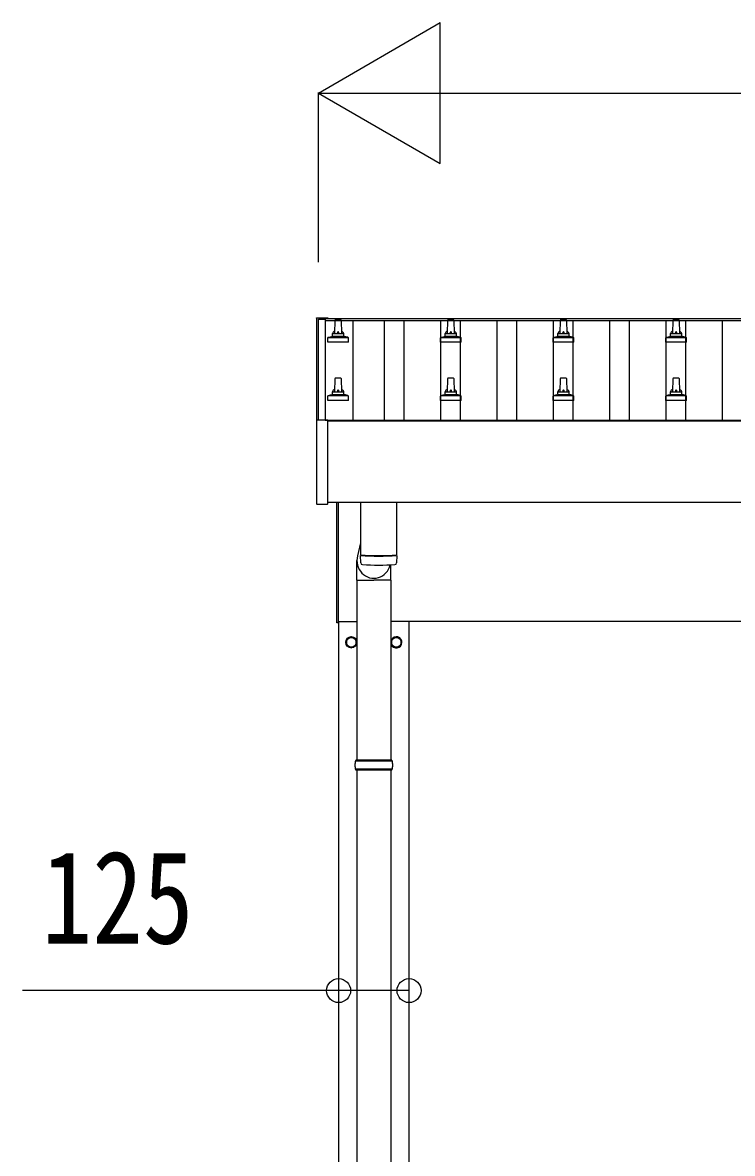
# Model space of a CAD drawing. Units: millimetres, scale not verified. Extents: x -21025 to 21025, y -14850 to 14850.
# Drawn here: x -18658 to -17398, y -2366 to -360 of the extents above; entities that cross this region are included whole.
import ezdxf
from ezdxf.enums import TextEntityAlignment as Align

# ---------------------------------------------------------------- set-up
doc = ezdxf.new("R2010")
doc.units = ezdxf.units.MM
doc.header["$LTSCALE"] = 60
for name, color, linetype in [('0-5_YKK_13', 4, 'Continuous'), ('0-6_YKK_A1', 4, 'Continuous'), ('0-7_YKK_D', 6, 'Continuous')]:
    doc.layers.add(name, color=color, linetype=linetype)
doc.styles.add('ＭＳ ゴシック', font='')
doc.styles.get('ＭＳ ゴシック').set_extended_font_data('MS Gothic')

msp = doc.modelspace()

# ---------------------------------------------------------------- linework, layer by layer
at = {"layer": '0-5_YKK_13'}
for p, q in [((-18136.7, -883.89), (-18136.7, -884.49)), ((-18136.7, -883.89), (-18136.7, -884.49)), ((-18136.7, -884.49), (-18136.7, -1065.16)), ((-18136.7, -884.49), (-18136.7, -1065.16)), ((-18135.7, -883.37), (-18117.7, -883.37)), ((-18135.7, -883.37), (-18117.7, -883.37)), ((-18116.7, -884.55), (-18116.7, -883.89)), ((-18116.7, -884.55), (-18116.7, -883.89)), ((-18116.7, -884.55), (-18116.7, -884.49)), ((-18116.7, -884.55), (-18116.7, -884.49)), ((-18104.4, -911.07), (-18103.67, -887.55)), ((-18102.68, -886.57), (-18094.13, -886.57)), ((-18093.13, -887.55), (-18092.4, -911.07)), ((-17904.4, -911.07), (-17903.67, -887.55)), ((-17902.68, -886.57), (-17894.13, -886.57)), ((-17893.13, -887.55), (-17892.4, -911.07)), ((-17704.4, -911.07), (-17703.67, -887.55)), ((-17702.68, -886.57), (-17694.13, -886.57)), ((-17693.13, -887.55), (-17692.4, -911.07)), ((-17504.4, -911.07), (-17503.67, -887.55)), ((-17502.68, -886.57), (-17494.13, -886.57)), ((-17493.13, -887.55), (-17492.4, -911.07)), ((-18116.65, -926.57), (-18116.65, -918.86)), ((-18116.27, -918.07), (-18080.53, -918.07)), ((-18115.89, -917.89), (-18109.17, -916.26)), ((-18108.78, -916.07), (-18088.02, -916.07)), ((-18108.4, -915.29), (-18108.4, -911.07)), ((-18107.4, -911.07), (-18089.4, -911.07)), ((-18088.4, -915.29), (-18088.4, -911.07)), ((-18080.92, -917.89), (-18087.64, -916.26)), ((-18080.15, -926.57), (-18080.15, -918.86)), ((-17916.65, -926.57), (-17916.65, -918.86)), ((-17916.27, -918.07), (-17880.53, -918.07)), ((-17915.89, -917.89), (-17909.17, -916.26)), ((-17908.78, -916.07), (-17888.02, -916.07)), ((-17908.4, -915.29), (-17908.4, -911.07)), ((-17907.4, -911.07), (-17889.4, -911.07)), ((-17888.4, -915.29), (-17888.4, -911.07)), ((-17880.92, -917.89), (-17887.64, -916.26)), ((-17880.15, -926.57), (-17880.15, -918.86)), ((-17716.65, -926.57), (-17716.65, -918.86)), ((-17716.27, -918.07), (-17680.53, -918.07)), ((-17715.89, -917.89), (-17709.17, -916.26)), ((-17708.78, -916.07), (-17688.02, -916.07)), ((-17708.4, -915.29), (-17708.4, -911.07)), ((-17707.4, -911.07), (-17689.4, -911.07)), ((-17688.4, -915.29), (-17688.4, -911.07)), ((-17680.92, -917.89), (-17687.64, -916.26)), ((-17680.15, -926.57), (-17680.15, -918.86)), ((-17516.65, -926.57), (-17516.65, -918.86)), ((-17516.27, -918.07), (-17480.53, -918.07)), ((-17515.89, -917.89), (-17509.17, -916.26)), ((-17508.78, -916.07), (-17488.02, -916.07)), ((-17508.4, -915.29), (-17508.4, -911.07)), ((-17507.4, -911.07), (-17489.4, -911.07)), ((-17488.4, -915.29), (-17488.4, -911.07)), ((-17480.92, -917.89), (-17487.64, -916.26)), ((-17480.15, -926.57), (-17480.15, -918.86)), ((-18080.15, -926.57), (-18116.65, -926.57)), ((-17880.15, -926.57), (-17916.65, -926.57)), ((-17680.15, -926.57), (-17716.65, -926.57)), ((-17480.15, -926.57), (-17516.65, -926.57)), ((-18104.4, -1014.41), (-18103.67, -990.88)), ((-18102.68, -989.91), (-18094.13, -989.91)), ((-18093.13, -990.88), (-18092.4, -1014.41)), ((-17904.4, -1014.41), (-17903.67, -990.88)), ((-17902.68, -989.91), (-17894.13, -989.91)), ((-17893.13, -990.88), (-17892.4, -1014.41)), ((-17704.4, -1014.41), (-17703.67, -990.88)), ((-17702.68, -989.91), (-17694.13, -989.91)), ((-17693.13, -990.88), (-17692.4, -1014.41)), ((-17504.4, -1014.41), (-17503.67, -990.88)), ((-17502.68, -989.91), (-17494.13, -989.91)), ((-17493.13, -990.88), (-17492.4, -1014.41)), ((-18116.65, -1029.91), (-18116.65, -1022.19)), ((-18116.27, -1021.41), (-18080.53, -1021.41)), ((-18115.89, -1021.22), (-18109.17, -1019.59)), ((-18108.78, -1019.41), (-18088.02, -1019.41)), ((-18108.4, -1018.62), (-18108.4, -1014.41)), ((-18107.4, -1014.41), (-18089.4, -1014.41)), ((-18088.4, -1018.62), (-18088.4, -1014.41)), ((-18080.92, -1021.22), (-18087.64, -1019.59)), ((-18080.15, -1029.91), (-18080.15, -1022.19)), ((-17916.65, -1029.91), (-17916.65, -1022.19)), ((-17916.27, -1021.41), (-17880.53, -1021.41)), ((-17915.89, -1021.22), (-17909.17, -1019.59)), ((-17908.78, -1019.41), (-17888.02, -1019.41)), ((-17908.4, -1018.62), (-17908.4, -1014.41)), ((-17907.4, -1014.41), (-17889.4, -1014.41)), ((-17888.4, -1018.62), (-17888.4, -1014.41)), ((-17880.92, -1021.22), (-17887.64, -1019.59)), ((-17880.15, -1029.91), (-17880.15, -1022.19)), ((-17716.65, -1029.91), (-17716.65, -1022.19)), ((-17716.27, -1021.41), (-17680.53, -1021.41)), ((-17715.89, -1021.22), (-17709.17, -1019.59)), ((-17708.78, -1019.41), (-17688.02, -1019.41)), ((-17708.4, -1018.62), (-17708.4, -1014.41)), ((-17707.4, -1014.41), (-17689.4, -1014.41)), ((-17688.4, -1018.62), (-17688.4, -1014.41)), ((-17680.92, -1021.22), (-17687.64, -1019.59)), ((-17680.15, -1029.91), (-17680.15, -1022.19)), ((-17516.65, -1029.91), (-17516.65, -1022.19)), ((-17516.27, -1021.41), (-17480.53, -1021.41)), ((-17515.89, -1021.22), (-17509.17, -1019.59)), ((-17508.78, -1019.41), (-17488.02, -1019.41)), ((-17508.4, -1018.62), (-17508.4, -1014.41)), ((-17507.4, -1014.41), (-17489.4, -1014.41)), ((-17488.4, -1018.62), (-17488.4, -1014.41)), ((-17480.92, -1021.22), (-17487.64, -1019.59)), ((-17480.15, -1029.91), (-17480.15, -1022.19)), ((-18080.15, -1029.91), (-18116.65, -1029.91)), ((-17880.15, -1029.91), (-17916.65, -1029.91)), ((-17680.15, -1029.91), (-17716.65, -1029.91)), ((-17480.15, -1029.91), (-17516.65, -1029.91)), ((-18136.7, -1065.16), (-18136.7, -1213.16)), ((-18135.7, -1064.66), (-18136.2, -1064.66)), ((-18117.7, -1064.66), (-18135.7, -1064.66)), ((-18117.2, -1064.66), (-18117.7, -1064.66)), ((-18116.7, -1213.16), (-18116.7, -1065.16)), ((-18136.2, -1213.66), (-18117.2, -1213.66)), ((-18100.4, -1424.5), (-18100.4, -1211.03)), ((-18098.4, -1211.03), (-18098.4, -1424.5)), ((-18058.4, -1211.03), (-18058.4, -1304.01)), ((-17994.4, -1211.03), (-17994.4, -1304.01)), ((-18058.4, -1282.76), (-18063.89, -1305.52)), ((-18065.05, -1348.52), (-18065.05, -1313.85)), ((-18058.2, -1317.99), (-18058.43, -1305.01)), ((-18053.93, -1304.29), (-18053.91, -1305.29)), ((-18004.75, -1348.52), (-18004.75, -1321.51)), ((-17998.88, -1304.29), (-17998.89, -1305.29)), ((-17994.37, -1305.01), (-17994.6, -1317.99)), ((-18065.05, -1348.52), (-18034.9, -1348.52)), ((-18064.9, -1348.52), (-18064.9, -1668)), ((-18004.75, -1348.52), (-18034.9, -1348.52)), ((-18004.9, -1348.52), (-18004.9, -1668)), ((-18098.4, -1424.5), (-18100.4, -1424.5)), ((-18066.3, -1458.75), (-18066.4, -1458.75)), ((-18066.3, -1459.25), (-18066.4, -1459.25)), ((-17986.3, -1458.75), (-17986.4, -1458.75)), ((-17986.3, -1459.25), (-17986.4, -1459.25)), ((-18001.9, -1670), (-18067.9, -1670)), ((-18001.9, -1684), (-18067.9, -1684)), ((-18002.9, -1668), (-18066.9, -1668)), ((-18066.9, -1668), (-18066.9, -1670)), ((-18066.9, -1686), (-18066.9, -1684)), ((-18002.9, -1668), (-18002.9, -1670)), ((-18002.9, -1686), (-18002.9, -1684)), ((-18002.9, -1686), (-18066.9, -1686)), ((-18064.9, -1686), (-18064.9, -2590.5)), ((-18004.9, -1686), (-18004.9, -2590.5))]:
    msp.add_line(p, q, dxfattribs=at)
for points in [[(-18136.7, -883.89), (-18136.67, -883.7), (-18136.59, -883.57), (-18136.51, -883.49), (-18136.42, -883.43), (-18136.34, -883.4), (-18136.29, -883.39), (-18136.25, -883.39), (-18136.21, -883.38), (-18136.02, -883.37), (-18135.84, -883.37), (-18135.7, -883.37)], [(-18136.7, -883.89), (-18136.67, -883.7), (-18136.59, -883.57), (-18136.51, -883.49), (-18136.42, -883.43), (-18136.34, -883.4), (-18136.29, -883.39), (-18136.25, -883.39), (-18136.21, -883.38), (-18136.02, -883.37), (-18135.84, -883.37), (-18135.7, -883.37)], [(-18117.7, -883.37), (-18117.51, -883.37), (-18117.34, -883.37), (-18117.2, -883.38), (-18117.13, -883.39), (-18117.07, -883.4), (-18116.98, -883.44), (-18116.85, -883.54), (-18116.76, -883.67), (-18116.75, -883.69)], [(-18117.7, -883.37), (-18117.51, -883.37), (-18117.34, -883.37), (-18117.2, -883.38), (-18117.13, -883.39), (-18117.07, -883.4), (-18116.98, -883.44), (-18116.85, -883.54), (-18116.76, -883.67), (-18116.75, -883.69)]]:
    msp.add_lwpolyline(points, dxfattribs=at)
for points in [[(-18074.9, -1449.19), (-18083.4, -1454.09), (-18083.4, -1463.91), (-18074.9, -1468.81), (-18066.4, -1463.91), (-18066.4, -1454.09)], [(-17994.9, -1449.19), (-18003.4, -1454.09), (-18003.4, -1463.91), (-17994.9, -1468.81), (-17986.4, -1463.91), (-17986.4, -1454.09)]]:
    msp.add_lwpolyline(points, close=True, dxfattribs=at)
for centre, radius in [((-18074.9, -1459), 10), ((-18074.9, -1459), 8.5), ((-17994.9, -1459), 8.5)]:
    msp.add_circle(centre, radius, dxfattribs=at)
for centre, radius, start, end in [((-18117.2, -883.89), 0.499, 0.00068, 23.5008), ((-18117.2, -883.89), 0.499, 0.00068, 23.5008), ((-18102.68, -887.57), 1, 90, 178.60509), ((-18094.13, -887.57), 1, 1.39491, 90), ((-17902.68, -887.57), 1, 90, 178.60509), ((-17894.13, -887.57), 1, 1.39491, 90), ((-17702.68, -887.57), 1, 90, 178.60509), ((-17694.13, -887.57), 1, 1.39491, 90), ((-17502.68, -887.57), 1, 90, 178.60509), ((-17494.13, -887.57), 1, 1.39491, 90), ((-18115.65, -918.86), 1, 103.62699, 180), ((-18109.4, -915.29), 1, 283.62699, 0), ((-18104.32, -911.71), 4.13, 90, 171.17633), ((-18107.4, -912.07), 1, 90, 180), ((-18095.07, -911.07), 4.83, 133.60282, 180), ((-18101.73, -911.07), 4.83, 0, 46.39718), ((-18092.49, -911.71), 4.13, 8.82367, 90), ((-18089.4, -912.07), 1, 0, 90), ((-18087.4, -915.29), 1, 180, 256.37301), ((-18081.15, -918.86), 1, 0, 76.37301), ((-17915.65, -918.86), 1, 103.62699, 180), ((-17909.4, -915.29), 1, 283.62699, 0), ((-17904.32, -911.71), 4.13, 90, 171.17633), ((-17907.4, -912.07), 1, 90, 180), ((-17895.07, -911.07), 4.83, 133.60282, 180), ((-17901.73, -911.07), 4.83, 0, 46.39718), ((-17892.49, -911.71), 4.13, 8.82367, 90), ((-17889.4, -912.07), 1, 0, 90), ((-17887.4, -915.29), 1, 180, 256.37301), ((-17881.15, -918.86), 1, 0, 76.37301), ((-17715.65, -918.86), 1, 103.62699, 180), ((-17709.4, -915.29), 1, 283.62699, 0), ((-17704.32, -911.71), 4.13, 90, 171.17633), ((-17707.4, -912.07), 1, 90, 180), ((-17695.07, -911.07), 4.83, 133.60282, 180), ((-17701.73, -911.07), 4.83, 0, 46.39718), ((-17692.49, -911.71), 4.13, 8.82367, 90), ((-17689.4, -912.07), 1, 0, 90), ((-17687.4, -915.29), 1, 180, 256.37301), ((-17681.15, -918.86), 1, 0, 76.37301), ((-17515.65, -918.86), 1, 103.62699, 180), ((-17509.4, -915.29), 1, 283.62699, 0), ((-17504.32, -911.71), 4.13, 90, 171.17633), ((-17507.4, -912.07), 1, 90, 180), ((-17495.07, -911.07), 4.83, 133.60282, 180), ((-17501.73, -911.07), 4.83, 0, 46.39718), ((-17492.49, -911.71), 4.13, 8.82367, 90), ((-17489.4, -912.07), 1, 0, 90), ((-17487.4, -915.29), 1, 180, 256.37301), ((-17481.15, -918.86), 1, 0, 76.37301), ((-18102.68, -990.91), 1, 90, 178.60509), ((-18094.13, -990.91), 1, 1.39491, 90), ((-17902.68, -990.91), 1, 90, 178.60509), ((-17894.13, -990.91), 1, 1.39491, 90), ((-17702.68, -990.91), 1, 90, 178.60509), ((-17694.13, -990.91), 1, 1.39491, 90), ((-17502.68, -990.91), 1, 90, 178.60509), ((-17494.13, -990.91), 1, 1.39491, 90), ((-18115.65, -1022.19), 1, 103.62699, 180), ((-18109.4, -1018.62), 1, 283.62699, 0), ((-18104.32, -1015.04), 4.13, 90, 171.17633), ((-18107.4, -1015.41), 1, 90, 180), ((-18095.07, -1014.41), 4.83, 133.60282, 180), ((-18101.73, -1014.41), 4.83, 0, 46.39718), ((-18092.49, -1015.04), 4.13, 8.82367, 90), ((-18089.4, -1015.41), 1, 0, 90), ((-18087.4, -1018.62), 1, 180, 256.37301), ((-18081.15, -1022.19), 1, 0, 76.37301), ((-17915.65, -1022.19), 1, 103.62699, 180), ((-17909.4, -1018.62), 1, 283.62699, 0), ((-17904.32, -1015.04), 4.13, 90, 171.17633), ((-17907.4, -1015.41), 1, 90, 180), ((-17895.07, -1014.41), 4.83, 133.60282, 180), ((-17901.73, -1014.41), 4.83, 0, 46.39718), ((-17892.49, -1015.04), 4.13, 8.82367, 90), ((-17889.4, -1015.41), 1, 0, 90), ((-17887.4, -1018.62), 1, 180, 256.37301), ((-17881.15, -1022.19), 1, 0, 76.37301), ((-17715.65, -1022.19), 1, 103.62699, 180), ((-17709.4, -1018.62), 1, 283.62699, 0), ((-17704.32, -1015.04), 4.13, 90, 171.17633), ((-17707.4, -1015.41), 1, 90, 180), ((-17695.07, -1014.41), 4.83, 133.60282, 180), ((-17701.73, -1014.41), 4.83, 0, 46.39718), ((-17692.49, -1015.04), 4.13, 8.82367, 90), ((-17689.4, -1015.41), 1, 0, 90), ((-17687.4, -1018.62), 1, 180, 256.37301), ((-17681.15, -1022.19), 1, 0, 76.37301), ((-17515.65, -1022.19), 1, 103.62699, 180), ((-17509.4, -1018.62), 1, 283.62699, 0), ((-17504.32, -1015.04), 4.13, 90, 171.17633), ((-17507.4, -1015.41), 1, 90, 180), ((-17495.07, -1014.41), 4.83, 133.60282, 180), ((-17501.73, -1014.41), 4.83, 0, 46.39718), ((-17492.49, -1015.04), 4.13, 8.82367, 90), ((-17489.4, -1015.41), 1, 0, 90), ((-17487.4, -1018.62), 1, 180, 256.37301), ((-17481.15, -1022.19), 1, 0, 76.37301), ((-18136.2, -1065.16), 0.5, 90, 180), ((-18117.2, -1065.16), 0.5, 0, 90), ((-18136.2, -1213.16), 0.5, 180, 270), ((-18117.2, -1213.16), 0.5, 270, 0), ((-18026.4, -824.27), 480.8, 266.18381, 273.81619), ((-18026.4, -825.27), 480.8, 266.18381, 273.81619), ((-18054.78, -1317.75), 3.43, 183.91307, 262.91645), ((-18026.41, -802.29), 519.67, 266.82357, 273.17802), ((-17998.02, -1317.75), 3.43, 277.00994, 356.09787), ((-18074.9, -1459), 8.6, 171.25399, 188.74601), ((-18074.9, -1459), 8.6, 111.25399, 128.74601), ((-18074.9, -1459), 8.6, 51.25399, 68.74601), ((-18074.9, -1459), 8.6, 1.66581, 8.74601), ((-18074.9, -1459), 8.6, 351.25399, 358.33419), ((-17994.9, -1459), 10, 202.31993, 150.63161), ((-17994.9, -1459), 8.6, 171.25399, 188.74601), ((-17994.9, -1459), 8.6, 111.25399, 128.74601), ((-17994.9, -1459), 8.6, 51.25399, 68.74601), ((-17994.9, -1459), 8.6, 1.66581, 8.74601), ((-17994.9, -1459), 8.6, 351.25399, 358.33419), ((-18074.9, -1459), 8.6, 231.25399, 248.74601), ((-18074.9, -1459), 8.6, 291.25399, 308.74601), ((-17994.9, -1459), 8.6, 231.25399, 248.74601), ((-17994.9, -1459), 8.6, 291.25399, 308.74601), ((-18019.15, -1677), 49.25, 171.82876, 180.00002), ((-18019.15, -1677), 49.25, 180.00002, 188.17127), ((-18050.65, -1677), 49.25, 359.99998, 8.17124), ((-18050.65, -1677), 49.25, 351.82873, 359.99998)]:
    msp.add_arc(centre, radius, start, end, dxfattribs=at)
msp.add_ellipse((-18034.9, -1313.85), major_axis=(0, -31.56), ratio=0.952301, start_param=4.445285, end_param=7.6077496, dxfattribs=at)
at = {"layer": '0-6_YKK_A1'}
for p, q in [((-18133.4, -885.52), (-18121.4, -885.52)), ((-18133.4, -1064.39), (-18133.4, -885.52)), ((-18121.4, -884.55), (-10320.9, -884.55)), ((-18121.4, -884.55), (-18121.4, -888.14)), ((-18121.4, -885.52), (-18121.4, -1064.39)), ((-18121.4, -888.14), (-10298.4, -888.14)), ((-18071.9, -888.14), (-18071.9, -1064.16)), ((-18015.9, -1064.16), (-18015.9, -888.14)), ((-17980.9, -1064.16), (-17980.9, -888.14)), ((-17915.9, -1064.16), (-17915.9, -888.14)), ((-17880.9, -1064.16), (-17880.9, -888.14)), ((-17815.9, -1064.16), (-17815.9, -888.14)), ((-17780.9, -1064.16), (-17780.9, -888.14)), ((-17715.9, -1064.16), (-17715.9, -888.14)), ((-17680.9, -1064.16), (-17680.9, -888.14)), ((-17615.9, -1064.16), (-17615.9, -888.14)), ((-17580.9, -1064.16), (-17580.9, -888.14)), ((-17515.9, -1064.16), (-17515.9, -888.14)), ((-17480.9, -1064.16), (-17480.9, -888.14)), ((-17415.9, -1064.16), (-17415.9, -888.14)), ((-18121.4, -1064.6), (-12108.4, -1064.6)), ((-18116.7, -1066.15), (-12108.4, -1066.15)), ((-12108.4, -1211.03), (-18116.7, -1211.03)), ((-18098.4, -1422), (-18064.9, -1422)), ((-18097.4, -1422), (-18097.4, -4222)), ((-12113.4, -1422), (-18004.9, -1422)), ((-17972.4, -4222), (-17972.4, -1422))]:
    msp.add_line(p, q, dxfattribs=at)
at = {"layer": '0-7_YKK_D'}
for p, q in [((-18133.4, -484.55), (-17916.89, -359.55)), ((-17916.89, -609.55), (-17916.89, -359.55)), ((-18133.4, -784.55), (-18133.4, -483.55)), ((-18133.4, -484.55), (-17916.89, -609.55)), ((-18133.4, -484.55), (-17700.39, -484.55)), ((-17883.4, -484.55), (-2713.4, -484.55))]:
    msp.add_line(p, q, dxfattribs=at)
msp.add_lwpolyline([(-17972.4, -2077), (-18097.4, -2077), (-18658.4, -2077)], dxfattribs=at)
for centre in [(-18097.4, -2077), (-17972.4, -2077)]:
    msp.add_circle(centre, 21.25, dxfattribs=at)

# ---------------------------------------------------------------- texts
at = {"layer": '0-7_YKK_D', "style": 'ＭＳ ゴシック', "width": 0.8}
msp.add_text('125', height=165, dxfattribs=at).set_placement((-18624.4, -2043), align=Align.BOTTOM_LEFT)

doc.saveas('drawing.dxf')
